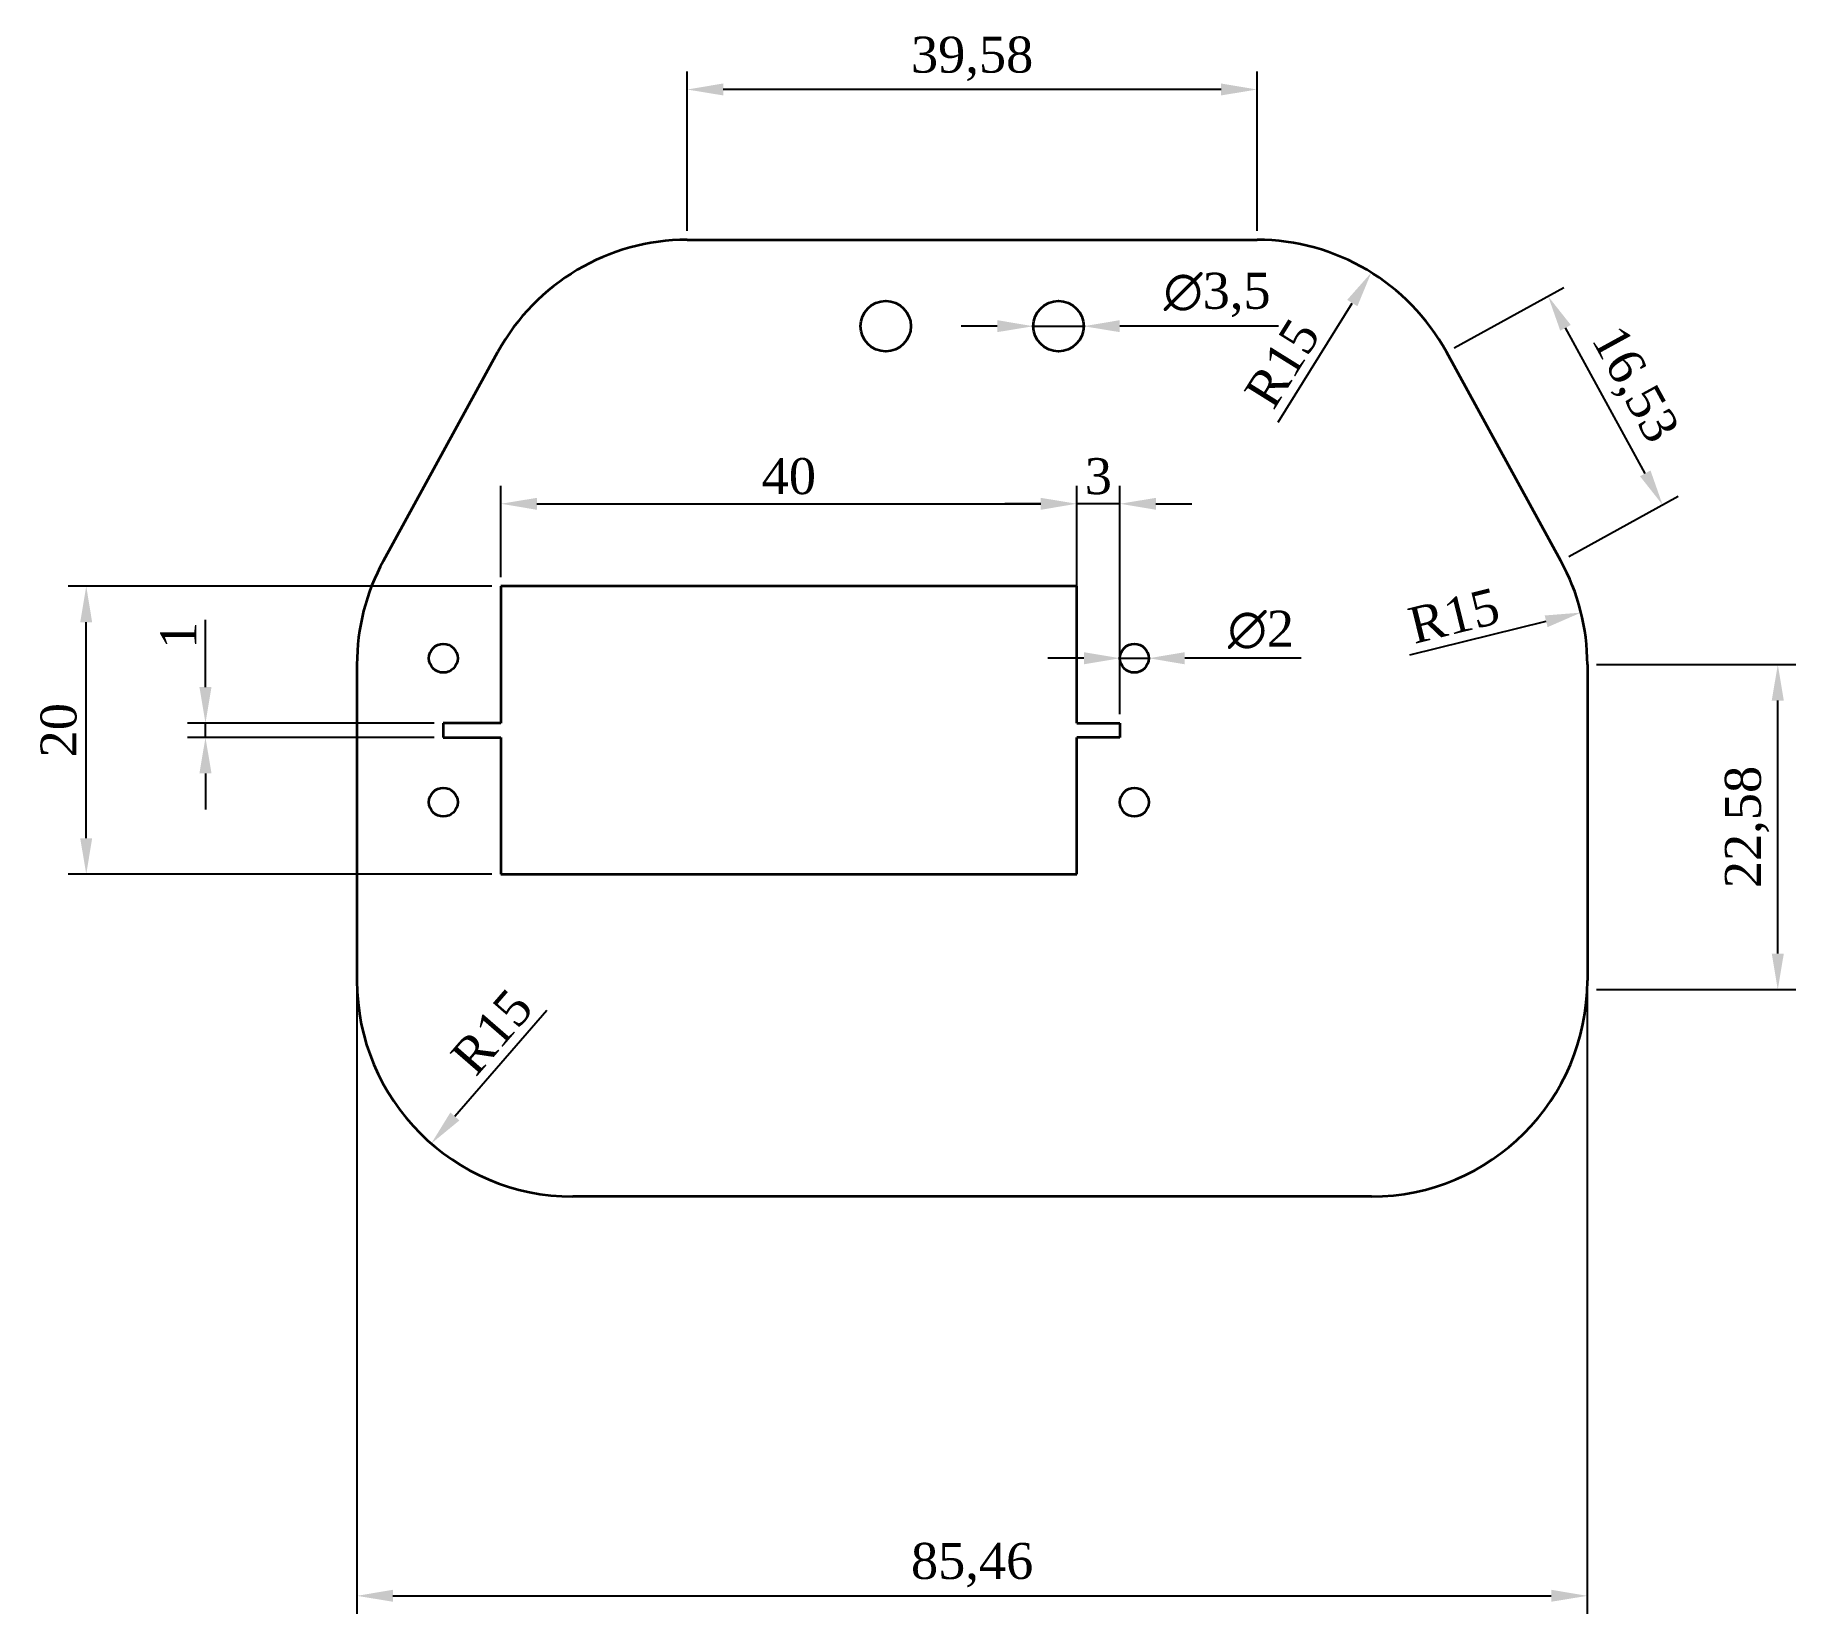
# Model space of a CAD drawing. Header units: millimetres. Extents: x 1807 to 1929, y 1153 to 1263.
import ezdxf

# ---------------------------------------------------------------- set-up
doc = ezdxf.new("R2010")
doc.units = ezdxf.units.MM
doc.layers.add('Capa1', color=7, linetype='Continuous', lineweight=35)
doc.styles.get("Standard").update_dxf_attribs({"font": 'CENTURY.TTF'})
doc.dimstyles.new('ISO-25', dxfattribs={"dimtxt": 2.5, "dimasz": 2.5, "dimexe": 1.25, "dimexo": 0.625, "dimtad": 1, "dimtxsty": 'Standard', "dimcen": 2.5, "dimadec": 0, "dimazin": 0, "dimtfac": 1, "dimtmove": 0, "dimatfit": 3, "dimfxl": 1, "dimarcsym": 0})

# ---------------------------------------------------------------- blocks, each defined once
blk = doc.blocks.new('*D1')
at = {"color": 0, "lineweight": -2}
for p, q in [((1828.96, 1196.64), (1828.96, 1153.28)), ((1914.42, 1196.64), (1914.42, 1153.28)), ((1831.46, 1154.53), (1911.92, 1154.53))]:
    blk.add_line(p, q, dxfattribs=at)
at = {"color": 0}
for points in [[(1831.46, 1154.95), (1831.46, 1154.12), (1828.96, 1154.53)], [(1911.92, 1154.95), (1911.92, 1154.12), (1914.42, 1154.53)]]:
    blk.add_solid(points, dxfattribs=at)
at = {"layer": 'Defpoints', "color": 0}
for p in [(1828.96, 1197.26), (1914.42, 1197.26), (1914.42, 1154.53)]:
    blk.add_point(p, dxfattribs=at)
at = {"color": 0, "insert": (1871.69, 1156.66), "char_height": 2.5, "attachment_point": 5}
blk.add_mtext('85,46', dxfattribs=at)
blk = doc.blocks.new('*D2')
at = {"color": 0, "lineweight": -2}
blk.add_line((1842.15, 1195.18), (1835.76, 1187.83), dxfattribs=at)
at = {"color": 0}
blk.add_solid([(1835.45, 1188.1), (1836.08, 1187.55), (1834.12, 1185.94)], dxfattribs=at)
at = {"layer": 'Defpoints', "color": 0}
for p in [(1843.96, 1197.26), (1834.12, 1185.94)]:
    blk.add_point(p, dxfattribs=at)
at = {"color": 0, "insert": (1838.34, 1193.69), "char_height": 2.5, "attachment_point": 5, "rotation": 49.0209}
blk.add_mtext('R15', dxfattribs=at)
blk = doc.blocks.new('*D3')
at = {"color": 0, "lineweight": -2}
for p, q in [((1915.05, 1219.21), (1928.9, 1219.21)), ((1927.65, 1199.14), (1927.65, 1216.71)), ((1915.05, 1196.64), (1928.9, 1196.64))]:
    blk.add_line(p, q, dxfattribs=at)
at = {"color": 0}
for points in [[(1927.23, 1216.71), (1928.07, 1216.71), (1927.65, 1219.21)], [(1927.23, 1199.14), (1928.07, 1199.14), (1927.65, 1196.64)]]:
    blk.add_solid(points, dxfattribs=at)
at = {"layer": 'Defpoints', "color": 0}
for p in [(1914.42, 1219.21), (1927.65, 1219.21), (1914.42, 1196.64)]:
    blk.add_point(p, dxfattribs=at)
at = {"color": 0, "insert": (1925.52, 1207.93), "char_height": 2.5, "attachment_point": 5, "rotation": 90}
blk.add_mtext('22,58', dxfattribs=at)
blk = doc.blocks.new('*D4')
at = {"color": 0, "lineweight": -2}
blk.add_line((1902.1, 1219.88), (1911.56, 1222.22), dxfattribs=at)
at = {"color": 0}
blk.add_solid([(1911.46, 1222.62), (1911.66, 1221.81), (1913.98, 1222.82)], dxfattribs=at)
at = {"layer": 'Defpoints', "color": 0}
for p in [(1913.98, 1222.82), (1899.42, 1219.21)]:
    blk.add_point(p, dxfattribs=at)
at = {"color": 0, "insert": (1905.16, 1222.59), "char_height": 2.5, "attachment_point": 5, "rotation": 13.9007}
blk.add_mtext('R15', dxfattribs=at)
blk = doc.blocks.new('*D5')
at = {"color": 0, "lineweight": -2}
for p, q in [((1905.18, 1241.22), (1912.8, 1245.4)), ((1918.44, 1232.49), (1912.9, 1242.6)), ((1913.13, 1226.72), (1920.74, 1230.9))]:
    blk.add_line(p, q, dxfattribs=at)
at = {"color": 0}
for points in [[(1913.27, 1242.8), (1912.54, 1242.4), (1911.7, 1244.79)], [(1918.81, 1232.69), (1918.08, 1232.29), (1919.65, 1230.3)]]:
    blk.add_solid(points, dxfattribs=at)
at = {"layer": 'Defpoints', "color": 0}
for p in [(1911.7, 1244.79), (1904.63, 1240.92), (1912.58, 1226.42)]:
    blk.add_point(p, dxfattribs=at)
at = {"color": 0, "insert": (1917.54, 1238.57), "char_height": 2.5, "attachment_point": 5, "rotation": 298.7194}
blk.add_mtext('16,53', dxfattribs=at)
blk = doc.blocks.new('*D7')
at = {"color": 0, "lineweight": -2}
blk.add_line((1892.94, 1236.05), (1898.09, 1244.32), dxfattribs=at)
at = {"color": 0}
blk.add_solid([(1897.74, 1244.54), (1898.45, 1244.1), (1899.42, 1246.44)], dxfattribs=at)
at = {"layer": 'Defpoints', "color": 0}
for p in [(1899.42, 1246.44), (1891.48, 1233.71)]:
    blk.add_point(p, dxfattribs=at)
at = {"color": 0, "insert": (1893.24, 1240.13), "char_height": 2.5, "attachment_point": 5, "rotation": 58.0542}
blk.add_mtext('R15', dxfattribs=at)
blk = doc.blocks.new('*D8')
at = {"color": 0, "lineweight": -2}
for p, q in [((1851.9, 1249.34), (1851.9, 1260.4)), ((1891.48, 1249.34), (1891.48, 1260.4)), ((1888.98, 1259.15), (1854.4, 1259.15))]:
    blk.add_line(p, q, dxfattribs=at)
at = {"color": 0}
for points in [[(1854.4, 1259.57), (1854.4, 1258.74), (1851.9, 1259.15)], [(1888.98, 1259.57), (1888.98, 1258.74), (1891.48, 1259.15)]]:
    blk.add_solid(points, dxfattribs=at)
at = {"layer": 'Defpoints', "color": 0}
for p in [(1851.9, 1259.15), (1851.9, 1248.71), (1891.48, 1248.71)]:
    blk.add_point(p, dxfattribs=at)
at = {"color": 0, "insert": (1871.69, 1261.28), "char_height": 2.5, "attachment_point": 5}
blk.add_mtext('39,58', dxfattribs=at)
blk = doc.blocks.new('*D9')
at = {"color": 0, "lineweight": -2}
for p, q in [((1873.44, 1242.71), (1870.94, 1242.71)), ((1875.94, 1242.71), (1879.44, 1242.71)), ((1892.98, 1242.71), (1881.94, 1242.71))]:
    blk.add_line(p, q, dxfattribs=at)
at = {"color": 0}
for points in [[(1873.44, 1243.13), (1873.44, 1242.3), (1875.94, 1242.71)], [(1881.94, 1243.13), (1881.94, 1242.3), (1879.44, 1242.71)]]:
    blk.add_solid(points, dxfattribs=at)
at = {"layer": 'Defpoints', "color": 0}
for p in [(1875.94, 1242.71), (1879.44, 1242.71)]:
    blk.add_point(p, dxfattribs=at)
at = {"color": 0, "insert": (1888.71, 1244.88), "char_height": 2.5, "attachment_point": 5}
blk.add_mtext('∅3,5', dxfattribs=at)
blk = doc.blocks.new('*D10')
at = {"color": 0, "lineweight": -2}
for p, q in [((1838.96, 1225.27), (1838.96, 1231.63)), ((1878.96, 1225.27), (1878.96, 1231.63)), ((1841.46, 1230.38), (1876.46, 1230.38))]:
    blk.add_line(p, q, dxfattribs=at)
at = {"color": 0}
for points in [[(1841.46, 1230.79), (1841.46, 1229.96), (1838.96, 1230.38)], [(1876.46, 1230.79), (1876.46, 1229.96), (1878.96, 1230.38)]]:
    blk.add_solid(points, dxfattribs=at)
at = {"layer": 'Defpoints', "color": 0}
for p in [(1878.96, 1230.38), (1838.96, 1224.65), (1878.96, 1224.65)]:
    blk.add_point(p, dxfattribs=at)
at = {"color": 0, "insert": (1858.96, 1232.28), "char_height": 2.5, "attachment_point": 5}
blk.add_mtext('40', dxfattribs=at)
blk = doc.blocks.new('*D11')
at = {"color": 0, "lineweight": -2}
for p, q in [((1878.96, 1215.77), (1878.96, 1231.63)), ((1881.96, 1215.77), (1881.96, 1231.63)), ((1876.46, 1230.38), (1873.96, 1230.38)), ((1881.96, 1230.38), (1878.96, 1230.38)), ((1884.46, 1230.38), (1886.96, 1230.38))]:
    blk.add_line(p, q, dxfattribs=at)
at = {"color": 0}
for points in [[(1876.46, 1230.79), (1876.46, 1229.96), (1878.96, 1230.38)], [(1884.46, 1230.79), (1884.46, 1229.96), (1881.96, 1230.38)]]:
    blk.add_solid(points, dxfattribs=at)
at = {"layer": 'Defpoints', "color": 0}
for p in [(1878.96, 1230.38), (1878.96, 1215.15), (1881.96, 1215.15)]:
    blk.add_point(p, dxfattribs=at)
at = {"color": 0, "insert": (1880.46, 1232.28), "char_height": 2.5, "attachment_point": 5}
blk.add_mtext('3', dxfattribs=at)
blk = doc.blocks.new('*D12')
at = {"color": 0, "lineweight": -2}
for p, q in [((1879.46, 1219.65), (1876.96, 1219.65)), ((1881.96, 1219.65), (1883.96, 1219.65)), ((1894.54, 1219.65), (1886.46, 1219.65))]:
    blk.add_line(p, q, dxfattribs=at)
at = {"color": 0}
for points in [[(1879.46, 1220.07), (1879.46, 1219.23), (1881.96, 1219.65)], [(1886.46, 1220.07), (1886.46, 1219.23), (1883.96, 1219.65)]]:
    blk.add_solid(points, dxfattribs=at)
at = {"layer": 'Defpoints', "color": 0}
for p in [(1881.96, 1219.65), (1883.96, 1219.65)]:
    blk.add_point(p, dxfattribs=at)
at = {"color": 0, "insert": (1891.75, 1221.62), "char_height": 2.5, "attachment_point": 5}
blk.add_mtext('∅2', dxfattribs=at)
blk = doc.blocks.new('*D13')
at = {"color": 0, "lineweight": -2}
for p, q in [((1838.33, 1224.65), (1808.91, 1224.65)), ((1810.16, 1207.15), (1810.16, 1222.15)), ((1838.33, 1204.65), (1808.91, 1204.65))]:
    blk.add_line(p, q, dxfattribs=at)
at = {"color": 0}
for points in [[(1809.74, 1222.15), (1810.57, 1222.15), (1810.16, 1224.65)], [(1809.74, 1207.15), (1810.57, 1207.15), (1810.16, 1204.65)]]:
    blk.add_solid(points, dxfattribs=at)
at = {"layer": 'Defpoints', "color": 0}
for p in [(1810.16, 1224.65), (1838.96, 1224.65), (1838.96, 1204.65)]:
    blk.add_point(p, dxfattribs=at)
at = {"color": 0, "insert": (1808.25, 1214.65), "char_height": 2.5, "attachment_point": 5, "rotation": 90}
blk.add_mtext('20', dxfattribs=at)
blk = doc.blocks.new('*D14')
at = {"color": 0, "lineweight": -2}
for p, q in [((1818.44, 1217.65), (1818.44, 1222.32)), ((1834.33, 1215.15), (1817.19, 1215.15)), ((1818.44, 1214.15), (1818.44, 1215.15)), ((1834.33, 1214.15), (1817.19, 1214.15)), ((1818.44, 1211.65), (1818.44, 1209.15))]:
    blk.add_line(p, q, dxfattribs=at)
at = {"color": 0}
for points in [[(1818.02, 1217.65), (1818.86, 1217.65), (1818.44, 1215.15)], [(1818.02, 1211.65), (1818.86, 1211.65), (1818.44, 1214.15)]]:
    blk.add_solid(points, dxfattribs=at)
at = {"layer": 'Defpoints', "color": 0}
for p in [(1818.44, 1215.15), (1834.96, 1215.15), (1834.96, 1214.15)]:
    blk.add_point(p, dxfattribs=at)
at = {"color": 0, "insert": (1816.56, 1221.24), "char_height": 2.5, "attachment_point": 5, "rotation": 90}
blk.add_mtext('1', dxfattribs=at)

msp = doc.modelspace()

# ---------------------------------------------------------------- linework, layer by layer
at = {"layer": 'Capa1'}
for p, q in [((1851.904, 1248.714), (1891.479, 1248.714)), ((1830.805, 1226.423), (1838.749, 1240.922)), ((1912.578, 1226.423), (1904.634, 1240.922)), ((1838.958, 1224.65), (1838.958, 1215.15)), ((1878.958, 1224.65), (1838.958, 1224.65)), ((1878.958, 1215.15), (1878.958, 1224.65)), ((1828.959, 1219.215), (1828.959, 1197.263)), ((1914.424, 1219.215), (1914.424, 1197.263)), ((1838.958, 1215.15), (1834.958, 1215.15)), ((1834.958, 1215.15), (1834.958, 1214.15)), ((1878.958, 1215.15), (1881.958, 1215.15)), ((1881.958, 1215.15), (1881.958, 1214.15)), ((1834.958, 1214.15), (1838.958, 1214.15)), ((1838.958, 1214.15), (1838.958, 1204.65)), ((1878.958, 1204.65), (1878.958, 1214.15)), ((1881.958, 1214.15), (1878.958, 1214.15)), ((1838.958, 1204.65), (1878.958, 1204.65)), ((1899.424, 1182.263), (1843.959, 1182.263))]:
    msp.add_line(p, q, dxfattribs=at)
for centre, radius in [((1865.691, 1242.714), 1.75), ((1877.691, 1242.714), 1.75), ((1834.958, 1219.65), 1), ((1882.958, 1219.65), 1), ((1834.958, 1209.65), 1), ((1882.958, 1209.65), 1)]:
    msp.add_circle(centre, radius, dxfattribs=at)
for centre, start, end in [((1851.904, 1233.714), 90, 151.28058), ((1891.479, 1233.714), 28.71942, 90), ((1843.959, 1219.215), 151.28058, 180), ((1899.424, 1219.215), 0, 28.71942), ((1843.959, 1197.263), 180, 270), ((1899.424, 1197.263), 270, 0)]:
    msp.add_arc(centre, 15, start, end, dxfattribs=at)

# ---------------------------------------------------------------- dimensions: what is measured, and where the dimension line sits
for base, p1, p2, picture, middle in [((1851.9038, 1259.1543), (1891.4792, 1248.7139), (1851.9038, 1248.7139), '*D8', (1871.6915, 1261.2817)), ((1878.958, 1230.375), (1838.958, 1224.65), (1878.958, 1224.65), '*D10', (1858.958, 1232.277)), ((1878.958, 1230.375), (1881.958, 1215.15), (1878.958, 1215.15), '*D11', (1880.458, 1232.277)), ((1914.4235, 1154.5334), (1828.9595, 1197.2626), (1914.4235, 1197.2626), '*D1', (1871.6915, 1156.6608))]:
    dim = msp.add_linear_dim(base=base, p1=p1, p2=p2, dimstyle='ISO-25')
    dim.commit()
    dim.dimension.update_dxf_attribs({"geometry": picture, "text_midpoint": middle})
for p1, p2, picture, middle in [((1875.941, 1242.714), (1879.441, 1242.714), '*D9', (1888.712, 1244.882)), ((1881.958, 1219.65), (1883.958, 1219.65), '*D12', (1891.749, 1221.621))]:
    dim = msp.add_diameter_dim_2p(p1=p1, p2=p2, dimstyle='ISO-25')
    dim.commit()
    dim.dimension.update_dxf_attribs({"geometry": picture, "text_midpoint": middle})
for center, mpoint, picture, middle in [((1891.479, 1233.714), (1899.416, 1246.442), '*D7', (1894.854, 1239.127)), ((1899.424, 1219.215), (1913.984, 1222.819), '*D4', (1905.615, 1220.747)), ((1843.959, 1197.263), (1834.123, 1185.938), '*D2', (1839.776, 1192.447))]:
    dim = msp.add_radius_dim(center=center, mpoint=mpoint, dimstyle='ISO-25')
    dim.commit()
    dim.dimension.update_dxf_attribs({"geometry": picture, "text_midpoint": middle, "dimtype": 164})
dim = msp.add_aligned_dim(p1=(1912.578, 1226.423), p2=(1904.634, 1240.922), distance=-8.059, dimstyle='ISO-25')
dim.commit()
dim.dimension.update_dxf_attribs({"geometry": '*D5', "text_midpoint": (1917.54, 1238.567)})
for base, p1, p2, picture, middle in [((1810.156, 1224.65), (1838.958, 1204.65), (1838.958, 1224.65), '*D13', (1808.255, 1214.65)), ((1818.44, 1215.15), (1834.958, 1214.15), (1834.958, 1215.15), '*D14', (1816.56, 1221.235)), ((1927.65, 1219.215), (1914.424, 1196.638), (1914.424, 1219.215), '*D3', (1925.523, 1207.926))]:
    dim = msp.add_linear_dim(base=base, p1=p1, p2=p2, angle=90, dimstyle='ISO-25')
    dim.commit()
    dim.dimension.update_dxf_attribs({"geometry": picture, "text_midpoint": middle})

doc.saveas('drawing.dxf')
